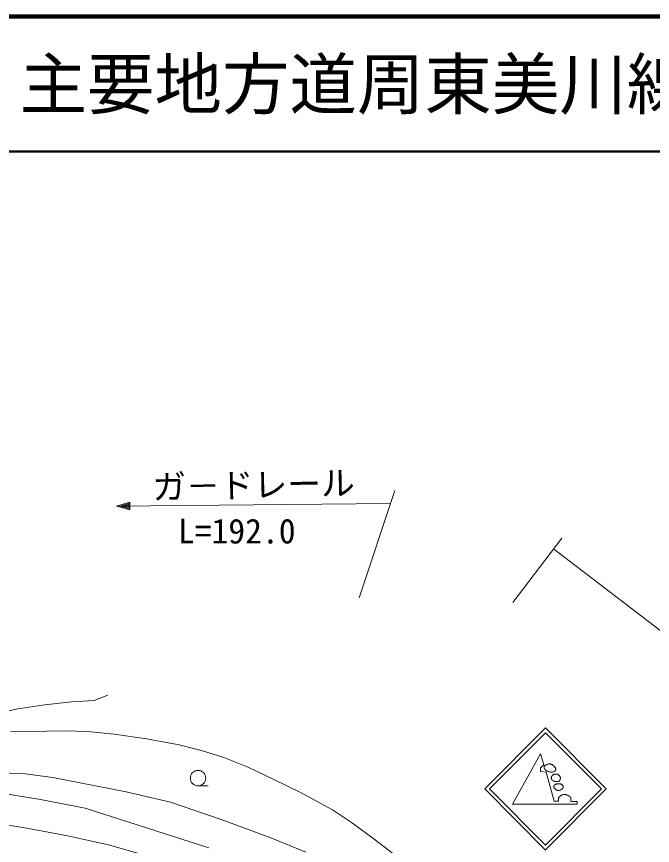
# Model space of a CAD drawing. Units: millimetres, scale not verified. Extents: x 40000 to 680000, y 20000 to 380000.
# Drawn here: x 216510 to 263638, y 318633 to 380000 of the extents above; entities that cross this region are included whole.
import ezdxf
from ezdxf.enums import TextEntityAlignment as Align

# ---------------------------------------------------------------- set-up
doc = ezdxf.new("R2010")
doc.units = ezdxf.units.MM
doc.header["$LTSCALE"] = 1000
for name, color, linetype, lineweight in [('M-BGD', 7, 'Continuous', 13), ('M-STR-HTXT', 7, 'Continuous', 13), ('M-STR-STRC', 7, 'Continuous', 13), ('M-TTL', 2, 'Continuous', 140), ('M-TTL-LINE', 7, 'Continuous', 50)]:
    doc.layers.add(name, color=color, linetype=linetype, lineweight=lineweight)
doc.layers.add('M-TTL-TXT', color=7, linetype='Continuous')
doc.styles.add('ＭＳ ゴシック', font='')
doc.styles.get('ＭＳ ゴシック').set_extended_font_data('MS Gothic')

msp = doc.modelspace()

# ---------------------------------------------------------------- linework, layer by layer
at = {"layer": 'M-BGD'}
for p, q in [((222264, 329359), (223283, 329768)), ((216611, 328746), (218598, 329053)), ((218598, 329053), (220584, 329257)), ((220584, 329257), (222264, 329359)), ((214982, 328388), (216611, 328746)), ((229959, 323045), (230709, 323045))]:
    msp.add_line(p, q, dxfattribs=at)
for points in [[(216071, 327032), (220137, 327116), (221759, 327060), (223750, 326875), (226129, 326528), (228550, 326069), (230301, 325645), (231867, 325155), (233717, 324400), (235532, 323546), (237648, 322511), (239934, 321272), (241401, 320293), (243004, 319089), (246756, 316229)], [(183194, 318252), (186887, 319618), (189559, 320554), (192368, 321411), (201743, 323286), (203961, 323674), (206221, 323963), (208418, 324099), (210722, 324134), (213742, 324093), (217139, 323938), (219202, 323655), (221340, 323253), (224645, 322595), (227912, 321833), (231672, 320561), (235356, 319203), (237944, 318128)], [(185762, 317926), (187623, 318666), (189518, 319303), (192430, 320163), (195575, 320976), (199841, 321813), (204004, 322529), (205395, 322688), (206894, 322747), (210874, 322717), (214925, 322572), (218285, 322037), (221589, 321393), (230758, 318447)], [(191198, 318459), (194212, 319169), (197409, 319814), (200377, 320254), (203332, 320589), (205526, 320774), (207694, 320853), (209894, 320793), (212046, 320631), (214630, 320332), (217131, 319943), (220195, 319367), (223321, 318671), (225992, 317918)]]:
    msp.add_lwpolyline(points, dxfattribs=at)
msp.add_ellipse((229959, 323617), major_axis=(0, -572), ratio=0.996704, dxfattribs=at)
at = {"layer": 'M-STR-HTXT'}
for p, q in [((244545, 344900), (241899, 336972)), ((223916, 343762), (224916, 344043)), ((223916, 343762), (244227, 343948)), ((224916, 343481), (223916, 343762)), ((224196, 343762), (224876, 343962)), ((224876, 343561), (224196, 343762)), ((224356, 343762), (224836, 343882)), ((224836, 343641), (224356, 343762)), ((224596, 343762), (224796, 343802)), ((224796, 343722), (224596, 343762)), ((224796, 343802), (224796, 343722)), ((224836, 343882), (224836, 343641)), ((224876, 343962), (224876, 343561)), ((224916, 344043), (224916, 343481)), ((253280, 336609), (256911, 341386)), ((256304, 340588), (344634, 272999))]:
    msp.add_line(p, q, dxfattribs=at)
at = {"layer": 'M-STR-STRC'}
for p, q in [((251209, 322812), (255711, 327328)), ((260213, 322811), (255711, 327328)), ((251563, 322812), (255711, 326973)), ((259859, 322811), (255711, 326973)), ((253275, 321696), (255349, 325411)), ((255349, 325411), (255580, 324600)), ((255802, 324616), (255838, 324632)), ((255838, 324632), (255874, 324646)), ((255874, 324646), (255910, 324657)), ((255910, 324657), (255946, 324665)), ((255946, 324665), (255983, 324669)), ((255983, 324669), (256020, 324669)), ((256020, 324669), (256057, 324665)), ((256057, 324665), (256092, 324657)), ((256092, 324657), (256127, 324647)), ((256127, 324647), (256161, 324634)), ((256161, 324634), (256194, 324619)), ((255580, 324600), (255335, 324368)), ((255335, 324368), (255335, 324115)), ((255335, 324115), (255753, 324050)), ((255612, 324401), (255614, 324422)), ((255613, 324380), (255612, 324401)), ((255616, 324361), (255613, 324380)), ((255614, 324422), (255618, 324444)), ((255618, 324444), (255625, 324466)), ((255625, 324466), (255635, 324488)), ((255638, 324317), (255632, 324326)), ((255635, 324488), (255647, 324508)), ((255644, 324308), (255638, 324317)), ((255651, 324299), (255644, 324308)), ((255647, 324508), (255661, 324527)), ((255658, 324289), (255651, 324299)), ((255666, 324278), (255658, 324289)), ((255661, 324527), (255677, 324543)), ((255674, 324267), (255666, 324278)), ((255692, 324243), (255674, 324267)), ((255677, 324543), (255696, 324557)), ((255710, 324222), (255692, 324243)), ((255696, 324557), (255731, 324578)), ((255728, 324205), (255710, 324222)), ((255746, 324189), (255728, 324205)), ((255731, 324578), (255767, 324597)), ((255765, 324176), (255746, 324189)), ((255753, 324050), (256360, 321914)), ((255783, 324165), (255765, 324176)), ((255767, 324597), (255802, 324616)), ((255802, 324155), (255783, 324165)), ((255821, 324146), (255802, 324155)), ((255841, 324137), (255821, 324146)), ((255862, 324129), (255841, 324137)), ((255907, 324112), (255862, 324129)), ((255955, 324096), (255907, 324112)), ((256005, 324081), (255955, 324096)), ((256055, 324068), (256005, 324081)), ((256107, 324060), (256055, 324068)), ((256158, 324055), (256107, 324060)), ((256209, 324056), (256158, 324055)), ((256194, 324619), (256226, 324601)), ((256259, 324063), (256209, 324056)), ((256226, 324601), (256257, 324580)), ((256257, 324580), (256288, 324558)), ((256307, 324078), (256259, 324063)), ((256288, 324558), (256317, 324533)), ((256352, 324100), (256307, 324078)), ((256317, 324533), (256346, 324506)), ((256346, 324506), (256374, 324477)), ((256371, 324113), (256352, 324100)), ((256389, 324127), (256371, 324113)), ((256374, 324477), (256391, 324458)), ((256406, 324142), (256389, 324127)), ((256391, 324458), (256407, 324439)), ((256422, 324159), (256406, 324142)), ((256407, 324439), (256422, 324420)), ((256422, 324420), (256436, 324400)), ((256436, 324177), (256422, 324159)), ((256436, 324400), (256448, 324379)), ((256448, 324195), (256436, 324177)), ((256448, 324379), (256458, 324359)), ((256458, 324214), (256448, 324195)), ((256458, 324359), (256466, 324338)), ((256467, 324234), (256458, 324214)), ((256466, 324338), (256472, 324317)), ((256472, 324254), (256467, 324234)), ((256472, 324317), (256475, 324296)), ((256475, 324274), (256472, 324254)), ((256475, 324296), (256475, 324274)), ((256141, 323649), (256140, 323638)), ((256140, 323638), (256140, 323628)), ((256140, 323628), (256140, 323618)), ((256140, 323618), (256141, 323607)), ((256143, 323659), (256141, 323649)), ((256141, 323607), (256142, 323597)), ((256142, 323597), (256145, 323587)), ((256145, 323669), (256143, 323659)), ((256148, 323680), (256145, 323669)), ((256145, 323587), (256162, 323545)), ((256150, 323690), (256148, 323680)), ((256156, 323706), (256150, 323690)), ((256162, 323722), (256156, 323706)), ((256168, 323738), (256162, 323722)), ((256162, 323545), (256186, 323507)), ((256176, 323753), (256168, 323738)), ((256184, 323767), (256176, 323753)), ((256193, 323781), (256184, 323767)), ((256186, 323507), (256217, 323472)), ((256203, 323795), (256193, 323781)), ((256213, 323808), (256203, 323795)), ((256224, 323820), (256213, 323808)), ((256217, 323472), (256254, 323442)), ((256236, 323832), (256224, 323820)), ((256254, 323848), (256236, 323832)), ((256274, 323863), (256254, 323848)), ((256254, 323442), (256295, 323415)), ((256294, 323876), (256274, 323863)), ((256316, 323887), (256294, 323876)), ((256295, 323415), (256339, 323393)), ((256339, 323897), (256316, 323887)), ((256362, 323905), (256339, 323897)), ((256387, 323912), (256362, 323905)), ((256411, 323917), (256387, 323912)), ((256436, 323920), (256411, 323917)), ((256461, 323921), (256436, 323920)), ((256487, 323921), (256461, 323921)), ((256513, 323919), (256487, 323921)), ((256539, 323915), (256513, 323919)), ((256565, 323909), (256539, 323915)), ((256590, 323901), (256565, 323909)), ((256614, 323892), (256590, 323901)), ((256638, 323881), (256614, 323892)), ((256661, 323868), (256638, 323881)), ((256682, 323853), (256661, 323868)), ((256703, 323836), (256682, 323853)), ((256722, 323818), (256703, 323836)), ((256721, 323401), (256738, 323416)), ((256739, 323799), (256722, 323818)), ((256738, 323416), (256754, 323434)), ((256755, 323779), (256739, 323799)), ((256754, 323434), (256765, 323449)), ((256770, 323757), (256755, 323779)), ((256765, 323449), (256776, 323465)), ((256782, 323734), (256770, 323757)), ((256776, 323465), (256785, 323482)), ((256793, 323711), (256782, 323734)), ((256785, 323482), (256793, 323499)), ((256802, 323686), (256793, 323711)), ((256793, 323499), (256800, 323517)), ((256800, 323517), (256805, 323535)), ((256808, 323662), (256802, 323686)), ((256805, 323535), (256810, 323553)), ((256813, 323636), (256808, 323662)), ((256810, 323553), (256813, 323572)), ((256814, 323610), (256813, 323636)), ((256813, 323572), (256814, 323591)), ((256814, 323591), (256814, 323610)), ((251209, 322812), (255711, 318294)), ((251563, 322812), (255711, 318649)), ((255711, 318649), (259859, 322811)), ((255711, 318295), (260213, 322811)), ((256325, 323001), (256327, 323017)), ((256325, 322985), (256325, 323001)), ((256326, 322970), (256325, 322985)), ((256328, 322955), (256326, 322970)), ((256327, 323017), (256330, 323032)), ((256333, 322937), (256328, 322955)), ((256330, 323032), (256334, 323048)), ((256340, 322921), (256333, 322937)), ((256334, 323048), (256340, 323062)), ((256339, 323393), (256387, 323376)), ((256340, 323062), (256347, 323076)), ((256349, 322906), (256340, 322921)), ((256347, 323076), (256356, 323089)), ((256359, 322891), (256349, 322906)), ((256356, 323089), (256366, 323100)), ((256371, 322877), (256359, 322891)), ((256366, 323100), (256394, 323122)), ((256384, 322863), (256371, 322877)), ((256399, 322848), (256384, 322863)), ((256387, 323376), (256437, 323363)), ((256394, 323122), (256424, 323141)), ((256415, 322833), (256399, 322848)), ((256432, 322817), (256415, 322833)), ((256424, 323141), (256456, 323157)), ((256449, 322800), (256432, 322817)), ((256437, 323363), (256487, 323355)), ((256472, 322778), (256449, 322800)), ((256456, 323157), (256489, 323170)), ((256487, 323355), (256538, 323352)), ((256489, 323170), (256524, 323179)), ((256524, 323179), (256560, 323187)), ((256538, 323352), (256564, 323352)), ((256560, 323187), (256597, 323192)), ((256564, 323352), (256589, 323354)), ((256589, 323354), (256613, 323357)), ((256597, 323192), (256635, 323195)), ((256613, 323357), (256637, 323362)), ((256635, 323195), (256673, 323195)), ((256637, 323362), (256660, 323369)), ((256660, 323369), (256681, 323378)), ((256673, 323195), (256712, 323194)), ((256681, 323378), (256702, 323388)), ((256702, 323388), (256721, 323401)), ((256712, 323194), (256736, 323193)), ((256736, 323193), (256760, 323192)), ((256760, 323192), (256783, 323190)), ((256783, 323190), (256806, 323187)), ((256806, 323187), (256828, 323183)), ((256828, 323183), (256850, 323177)), ((256850, 323177), (256871, 323171)), ((256871, 323171), (256891, 323162)), ((256912, 322791), (256886, 322772)), ((256891, 323162), (256911, 323152)), ((256911, 323152), (256930, 323139)), ((256937, 322812), (256912, 322791)), ((256930, 323139), (256945, 323127)), ((256960, 322836), (256937, 322812)), ((256945, 323127), (256959, 323114)), ((256959, 323114), (256973, 323099)), ((256971, 322848), (256960, 322836)), ((256980, 322861), (256971, 322848)), ((256973, 323099), (256985, 323083)), ((256989, 322874), (256980, 322861)), ((256985, 323083), (256995, 323067)), ((256998, 322888), (256989, 322874)), ((256995, 323067), (257005, 323049)), ((257005, 322902), (256998, 322888)), ((257005, 323049), (257012, 323032)), ((257011, 322916), (257005, 322902)), ((257016, 322931), (257011, 322916)), ((257012, 323032), (257018, 323013)), ((257020, 322946), (257016, 322931)), ((257018, 323013), (257021, 322995)), ((257022, 322961), (257020, 322946)), ((257021, 322995), (257023, 322976)), ((257023, 322976), (257022, 322961)), ((256494, 322760), (256472, 322778)), ((256516, 322745), (256494, 322760)), ((256539, 322733), (256516, 322745)), ((256561, 322723), (256539, 322733)), ((256584, 322715), (256561, 322723)), ((256607, 322710), (256584, 322715)), ((256630, 322706), (256607, 322710)), ((256653, 322705), (256630, 322706)), ((256676, 322705), (256653, 322705)), ((256707, 322707), (256676, 322705)), ((256695, 322161), (256708, 322180)), ((256737, 322712), (256707, 322707)), ((256708, 322180), (256721, 322198)), ((256721, 322198), (256734, 322216)), ((256734, 322216), (256748, 322233)), ((256768, 322719), (256737, 322712)), ((256748, 322233), (256763, 322250)), ((256763, 322250), (256778, 322266)), ((256799, 322729), (256768, 322719)), ((256778, 322266), (256793, 322282)), ((256793, 322282), (256810, 322296)), ((256829, 322741), (256799, 322729)), ((256810, 322296), (256838, 322318)), ((256858, 322755), (256829, 322741)), ((256838, 322318), (256869, 322337)), ((256886, 322772), (256858, 322755)), ((256869, 322337), (256901, 322354)), ((256901, 322354), (256935, 322369)), ((256935, 322369), (256969, 322381)), ((256969, 322381), (257005, 322390)), ((257005, 322390), (257041, 322397)), ((257041, 322397), (257078, 322402)), ((257078, 322402), (257114, 322404)), ((257114, 322404), (257150, 322403)), ((257150, 322403), (257186, 322400)), ((257186, 322400), (257220, 322394)), ((257220, 322394), (257254, 322387)), ((257254, 322387), (257288, 322376)), ((257288, 322376), (257321, 322364)), ((257321, 322364), (257353, 322350)), ((257353, 322350), (257386, 322334)), ((257386, 322334), (257417, 322316)), ((257417, 322316), (257448, 322296)), ((257448, 322296), (257479, 322275)), ((257479, 322275), (257495, 322264)), ((257495, 322264), (257510, 322252)), ((257510, 322252), (257524, 322240)), ((257524, 322240), (257538, 322227)), ((257538, 322227), (257551, 322214)), ((257551, 322214), (257563, 322200)), ((257563, 322200), (257573, 322186)), ((257573, 322186), (257582, 322171)), ((258048, 321696), (253275, 321696)), ((256360, 321914), (256670, 321914)), ((256670, 322124), (256683, 322142)), ((256670, 321914), (256670, 322124)), ((256683, 322142), (256695, 322161)), ((257582, 322171), (257590, 322156)), ((257588, 321952), (257587, 321942)), ((257587, 321892), (258048, 321892)), ((257589, 321972), (257588, 321962)), ((257588, 321962), (257588, 321952)), ((257590, 321993), (257589, 321982)), ((257589, 321982), (257589, 321972)), ((257590, 322156), (257595, 322140)), ((257592, 322008), (257590, 321993)), ((257594, 322023), (257592, 322008)), ((257596, 322038), (257594, 322023)), ((257595, 322140), (257598, 322126)), ((257598, 322053), (257596, 322038)), ((257598, 322126), (257600, 322112)), ((257599, 322068), (257598, 322053)), ((257600, 322083), (257599, 322068)), ((257600, 322112), (257600, 322098)), ((257600, 322098), (257600, 322083)), ((258048, 321892), (258048, 321696))]:
    msp.add_line(p, q, dxfattribs=at)
at = {"layer": 'M-TTL'}
msp.add_line((680000, 380000), (40000, 380000), dxfattribs=at)
at = {"layer": 'M-TTL-LINE'}
msp.add_line((40000, 370000), (680000, 370000), dxfattribs=at)

# ---------------------------------------------------------------- texts
at = {"layer": 'M-STR-HTXT', "style": 'ＭＳ ゴシック'}
msp.add_text('ガ－ドレール', height=1833, rotation=1.204, dxfattribs=at).set_placement((226605, 343701), align=Align.BOTTOM_LEFT)
msp.add_text('L=192.0', height=1833, dxfattribs=at).set_placement((228463, 340439), align=Align.BOTTOM_LEFT)
at = {"layer": 'M-TTL-TXT', "style": 'ＭＳ ゴシック'}
msp.add_text('主要地方道周東美川線', height=3666, dxfattribs=at).set_placement((216734, 375000), align=Align.MIDDLE_LEFT)

doc.saveas('drawing.dxf')
